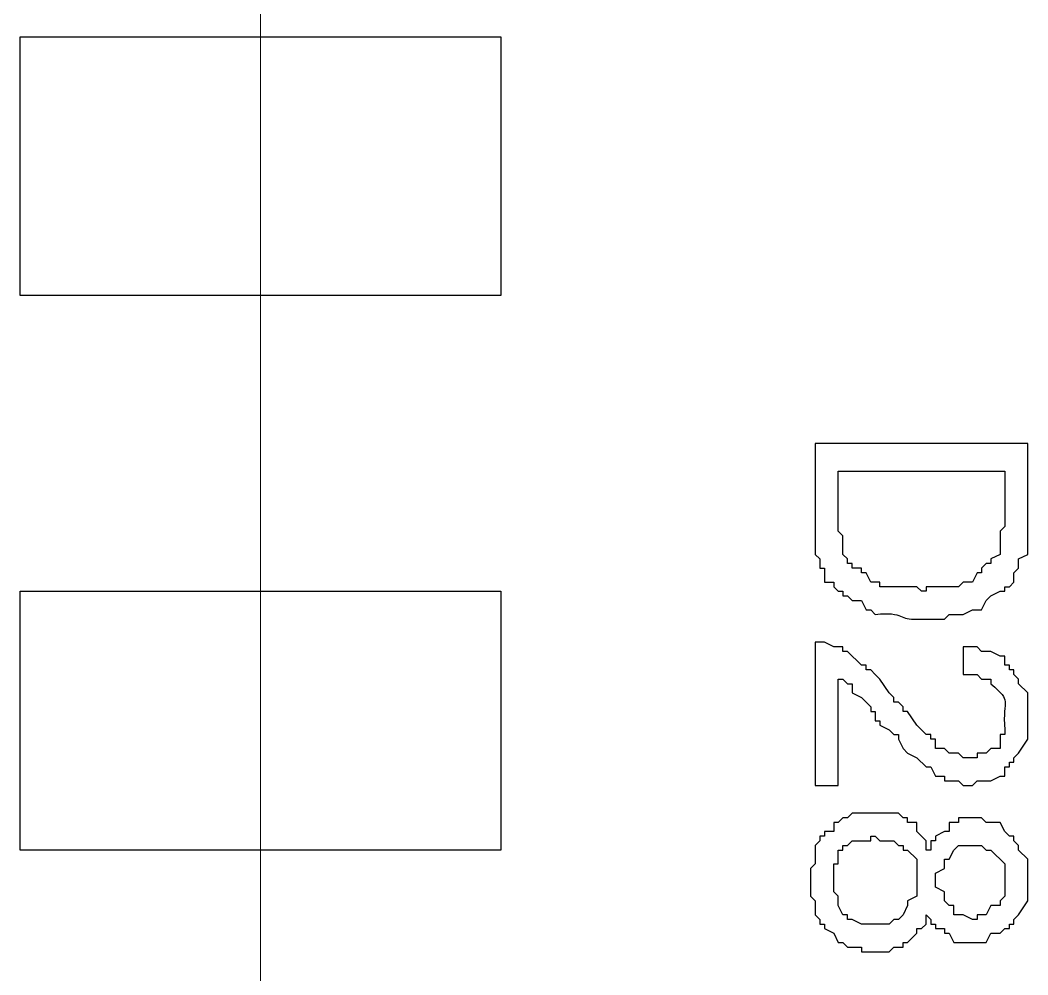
# Model space of a CAD drawing. Header units: millimetres. Extents: x -3 to 153, y 27 to 116.
# Drawn here: x 55.452 to 60.066, y 51.797 to 56.17 of the extents above; entities that cross this region are included whole.
import ezdxf

# ---------------------------------------------------------------- set-up
doc = ezdxf.new("R2010")
doc.units = ezdxf.units.MM
doc.header["$MEASUREMENT"] = 0
doc.layers.add('layer 1', color=7, linetype='Continuous')

msp = doc.modelspace()

# ---------------------------------------------------------------- linework, layer by layer
at = {"layer": 'layer 1', "color": 0, "lineweight": 20}
msp.add_open_spline([(56.5528, 46.6325), (56.5528, 46.6325), (56.5528, 87.2514), (56.5528, 87.2514)], degree=3, dxfattribs=at)
at = {"layer": 'layer 1', "color": 0}
for points, knots in [([(55.4521, 56.094), (55.4521, 56.094), (55.4521, 54.9087), (55.4521, 54.9087), (55.4521, 54.9087), (55.4521, 54.9087), (57.6534, 54.9087), (57.6534, 54.9087), (57.6534, 54.9087), (57.6534, 54.9087), (57.6534, 56.094), (57.6534, 56.094), (57.6534, 56.094), (57.6534, 56.094), (55.4521, 56.094), (55.4521, 56.094)], [0, 0, 0, 0, 0.2, 0.2, 0.2, 0.2, 0.4, 0.4, 0.4, 0.4, 0.6, 0.6, 0.6, 0.6, 1, 1, 1, 1]), ([(59.0928, 54.2314), (59.0928, 54.2314), (60.0664, 54.2314), (60.0664, 54.2314), (60.0664, 54.2314), (60.0664, 54.2314), (60.0664, 53.9139), (60.0664, 53.9139), (60.0664, 53.9139), (60.0664, 53.8645), (60.0664, 53.8151), (60.0664, 53.7657), (60.0664, 53.7657), (60.0664, 53.7657), (60.0664, 53.7234), (60.0664, 53.7234), (60.0664, 53.7234), (60.0664, 53.7234), (60.0241, 53.7022), (60.0241, 53.7022), (60.0241, 53.7022), (60.0241, 53.7022), (60.0241, 53.6599), (60.0241, 53.6599), (60.0241, 53.6599), (60.0241, 53.6599), (60.0029, 53.6387), (60.0029, 53.6387), (60.0029, 53.6387), (60.0029, 53.6387), (60.0029, 53.5964), (60.0029, 53.5964), (60.0029, 53.5964), (60.0029, 53.5964), (59.9818, 53.5752), (59.9818, 53.5752), (59.9818, 53.5752), (59.9818, 53.5752), (59.9606, 53.5752), (59.9606, 53.5752), (59.9606, 53.5752), (59.9606, 53.5752), (59.9606, 53.554), (59.9606, 53.554), (59.9606, 53.554), (59.9606, 53.554), (59.9394, 53.554), (59.9394, 53.554), (59.9394, 53.554), (59.9394, 53.554), (59.8971, 53.5329), (59.8971, 53.5329), (59.8971, 53.5329), (59.8971, 53.5329), (59.8759, 53.5117), (59.8759, 53.5117), (59.8759, 53.5117), (59.8759, 53.5117), (59.8548, 53.4694), (59.8548, 53.4694), (59.8548, 53.4694), (59.8548, 53.4694), (59.8124, 53.4694), (59.8124, 53.4694), (59.8124, 53.4694), (59.8124, 53.4694), (59.7701, 53.4482), (59.7701, 53.4482), (59.7701, 53.4482), (59.7701, 53.4482), (59.7066, 53.4482), (59.7066, 53.4482), (59.7066, 53.4482), (59.7066, 53.4482), (59.6854, 53.427), (59.6854, 53.427), (59.6854, 53.427), (59.6854, 53.427), (59.5584, 53.427), (59.5584, 53.427), (59.5584, 53.427), (59.4798, 53.42), (59.5009, 53.463), (59.3679, 53.4482), (59.3679, 53.4482), (59.3679, 53.4482), (59.3468, 53.4694), (59.3468, 53.4694), (59.3468, 53.4694), (59.3468, 53.4694), (59.3256, 53.4694), (59.3256, 53.4694), (59.3256, 53.4694), (59.3256, 53.4694), (59.3044, 53.5117), (59.3044, 53.5117), (59.3044, 53.5117), (59.3044, 53.5117), (59.2621, 53.5117), (59.2621, 53.5117), (59.2621, 53.5117), (59.2621, 53.5117), (59.2409, 53.5329), (59.2409, 53.5329), (59.2409, 53.5329), (59.2409, 53.5329), (59.2198, 53.5329), (59.2198, 53.5329), (59.2198, 53.5329), (59.2198, 53.5329), (59.2198, 53.554), (59.2198, 53.554), (59.2198, 53.554), (59.2198, 53.554), (59.1986, 53.554), (59.1986, 53.554), (59.1986, 53.554), (59.1986, 53.554), (59.1774, 53.5752), (59.1774, 53.5752), (59.1774, 53.5752), (59.1774, 53.5752), (59.1774, 53.5964), (59.1774, 53.5964), (59.1774, 53.5964), (59.1774, 53.5964), (59.1351, 53.5964), (59.1351, 53.5964), (59.1351, 53.5964), (59.1351, 53.5964), (59.1351, 53.6599), (59.1351, 53.6599), (59.1351, 53.6599), (59.1351, 53.6599), (59.1139, 53.6599), (59.1139, 53.6599), (59.1139, 53.6599), (59.1139, 53.6599), (59.1139, 53.7022), (59.1139, 53.7022), (59.1139, 53.7022), (59.1139, 53.7022), (59.0928, 53.7234), (59.0928, 53.7234), (59.0928, 53.7234), (59.0928, 53.7234), (59.0928, 53.8927), (59.0928, 53.8927), (59.0928, 53.8927), (59.0928, 53.8927), (59.0928, 54.2314), (59.0928, 54.2314)], [0, 0, 0, 0, 0.025641, 0.025641, 0.025641, 0.025641, 0.051282, 0.051282, 0.051282, 0.051282, 0.076923, 0.076923, 0.076923, 0.076923, 0.102564, 0.102564, 0.102564, 0.102564, 0.128205, 0.128205, 0.128205, 0.128205, 0.153846, 0.153846, 0.153846, 0.153846, 0.179487, 0.179487, 0.179487, 0.179487, 0.205128, 0.205128, 0.205128, 0.205128, 0.230769, 0.230769, 0.230769, 0.230769, 0.25641, 0.25641, 0.25641, 0.25641, 0.282051, 0.282051, 0.282051, 0.282051, 0.307692, 0.307692, 0.307692, 0.307692, 0.333333, 0.333333, 0.333333, 0.333333, 0.358974, 0.358974, 0.358974, 0.358974, 0.384615, 0.384615, 0.384615, 0.384615, 0.410256, 0.410256, 0.410256, 0.410256, 0.435897, 0.435897, 0.435897, 0.435897, 0.461538, 0.461538, 0.461538, 0.461538, 0.487179, 0.487179, 0.487179, 0.487179, 0.512821, 0.512821, 0.512821, 0.512821, 0.538462, 0.538462, 0.538462, 0.538462, 0.564103, 0.564103, 0.564103, 0.564103, 0.589744, 0.589744, 0.589744, 0.589744, 0.615385, 0.615385, 0.615385, 0.615385, 0.641026, 0.641026, 0.641026, 0.641026, 0.666667, 0.666667, 0.666667, 0.666667, 0.692308, 0.692308, 0.692308, 0.692308, 0.717949, 0.717949, 0.717949, 0.717949, 0.74359, 0.74359, 0.74359, 0.74359, 0.769231, 0.769231, 0.769231, 0.769231, 0.794872, 0.794872, 0.794872, 0.794872, 0.820513, 0.820513, 0.820513, 0.820513, 0.846154, 0.846154, 0.846154, 0.846154, 0.871795, 0.871795, 0.871795, 0.871795, 0.897436, 0.897436, 0.897436, 0.897436, 0.923077, 0.923077, 0.923077, 0.923077, 0.948718, 0.948718, 0.948718, 0.948718, 1, 1, 1, 1]), ([(59.1986, 54.1044), (59.1986, 54.1044), (59.1986, 53.8292), (59.1986, 53.8292), (59.1986, 53.8292), (59.1986, 53.8292), (59.2198, 53.808), (59.2198, 53.808), (59.2198, 53.808), (59.2198, 53.808), (59.2198, 53.7234), (59.2198, 53.7234), (59.2198, 53.7234), (59.2198, 53.7234), (59.2409, 53.7022), (59.2409, 53.7022), (59.2409, 53.7022), (59.2409, 53.7022), (59.2409, 53.681), (59.2409, 53.681), (59.2409, 53.681), (59.2409, 53.681), (59.2621, 53.681), (59.2621, 53.681), (59.2621, 53.681), (59.2621, 53.681), (59.2621, 53.6599), (59.2621, 53.6599), (59.2621, 53.6599), (59.2621, 53.6599), (59.3044, 53.6599), (59.3044, 53.6599), (59.3044, 53.6599), (59.3044, 53.6599), (59.3044, 53.6387), (59.3044, 53.6387), (59.3044, 53.6387), (59.3044, 53.6387), (59.3256, 53.6387), (59.3256, 53.6387), (59.3256, 53.6387), (59.3256, 53.6387), (59.3468, 53.5964), (59.3468, 53.5964), (59.3468, 53.5964), (59.3468, 53.5964), (59.3891, 53.5964), (59.3891, 53.5964), (59.3891, 53.5964), (59.3891, 53.5964), (59.3891, 53.5752), (59.3891, 53.5752), (59.3891, 53.5752), (59.3891, 53.5752), (59.5584, 53.5752), (59.5584, 53.5752), (59.5584, 53.5752), (59.5584, 53.5752), (59.5796, 53.554), (59.5796, 53.554), (59.5796, 53.554), (59.5796, 53.554), (59.6008, 53.554), (59.6008, 53.554), (59.6008, 53.554), (59.6008, 53.554), (59.6008, 53.5752), (59.6008, 53.5752), (59.6008, 53.5752), (59.6008, 53.5752), (59.7489, 53.5752), (59.7489, 53.5752), (59.7489, 53.5752), (59.7489, 53.5752), (59.7701, 53.5964), (59.7701, 53.5964), (59.7701, 53.5964), (59.7701, 53.5964), (59.8124, 53.5964), (59.8124, 53.5964), (59.8124, 53.5964), (59.8124, 53.5964), (59.8336, 53.6387), (59.8336, 53.6387), (59.8336, 53.6387), (59.8336, 53.6387), (59.8548, 53.6387), (59.8548, 53.6387), (59.8548, 53.6387), (59.8548, 53.6387), (59.8548, 53.6599), (59.8548, 53.6599), (59.8548, 53.6599), (59.8548, 53.6599), (59.8759, 53.681), (59.8759, 53.681), (59.8759, 53.681), (59.8759, 53.681), (59.8971, 53.681), (59.8971, 53.681), (59.8971, 53.681), (59.8971, 53.681), (59.8971, 53.7022), (59.8971, 53.7022), (59.8971, 53.7022), (59.8971, 53.7022), (59.9394, 53.7234), (59.9394, 53.7234), (59.9394, 53.7234), (59.9394, 53.7234), (59.9394, 53.8292), (59.9394, 53.8292), (59.9394, 53.8292), (59.9394, 53.8292), (59.9606, 53.8504), (59.9606, 53.8504), (59.9606, 53.8504), (59.9606, 53.8504), (59.9606, 54.1044), (59.9606, 54.1044), (59.9606, 54.1044), (59.9606, 54.1044), (59.1986, 54.1044), (59.1986, 54.1044)], [0, 0, 0, 0, 0.03125, 0.03125, 0.03125, 0.03125, 0.0625, 0.0625, 0.0625, 0.0625, 0.09375, 0.09375, 0.09375, 0.09375, 0.125, 0.125, 0.125, 0.125, 0.15625, 0.15625, 0.15625, 0.15625, 0.1875, 0.1875, 0.1875, 0.1875, 0.21875, 0.21875, 0.21875, 0.21875, 0.25, 0.25, 0.25, 0.25, 0.28125, 0.28125, 0.28125, 0.28125, 0.3125, 0.3125, 0.3125, 0.3125, 0.34375, 0.34375, 0.34375, 0.34375, 0.375, 0.375, 0.375, 0.375, 0.40625, 0.40625, 0.40625, 0.40625, 0.4375, 0.4375, 0.4375, 0.4375, 0.46875, 0.46875, 0.46875, 0.46875, 0.5, 0.5, 0.5, 0.5, 0.53125, 0.53125, 0.53125, 0.53125, 0.5625, 0.5625, 0.5625, 0.5625, 0.59375, 0.59375, 0.59375, 0.59375, 0.625, 0.625, 0.625, 0.625, 0.65625, 0.65625, 0.65625, 0.65625, 0.6875, 0.6875, 0.6875, 0.6875, 0.71875, 0.71875, 0.71875, 0.71875, 0.75, 0.75, 0.75, 0.75, 0.78125, 0.78125, 0.78125, 0.78125, 0.8125, 0.8125, 0.8125, 0.8125, 0.84375, 0.84375, 0.84375, 0.84375, 0.875, 0.875, 0.875, 0.875, 0.90625, 0.90625, 0.90625, 0.90625, 0.9375, 0.9375, 0.9375, 0.9375, 1, 1, 1, 1]), ([(55.4521, 53.554), (55.4521, 53.554), (55.4521, 52.3687), (55.4521, 52.3687), (55.4521, 52.3687), (55.4521, 52.3687), (57.6534, 52.3687), (57.6534, 52.3687), (57.6534, 52.3687), (57.6534, 52.3687), (57.6534, 53.554), (57.6534, 53.554), (57.6534, 53.554), (57.6534, 53.554), (55.4521, 53.554), (55.4521, 53.554)], [0, 0, 0, 0, 0.2, 0.2, 0.2, 0.2, 0.4, 0.4, 0.4, 0.4, 0.6, 0.6, 0.6, 0.6, 1, 1, 1, 1]), ([(59.1986, 52.665), (59.1986, 52.665), (59.0928, 52.665), (59.0928, 52.665), (59.0928, 52.665), (59.0928, 52.665), (59.0928, 53.3212), (59.0928, 53.3212), (59.0928, 53.3212), (59.0928, 53.3212), (59.1351, 53.3212), (59.1351, 53.3212), (59.1351, 53.3212), (59.1351, 53.3212), (59.1774, 53.3), (59.1774, 53.3), (59.1774, 53.3), (59.1774, 53.3), (59.2198, 53.3), (59.2198, 53.3), (59.2198, 53.3), (59.2198, 53.3), (59.2198, 53.2789), (59.2198, 53.2789), (59.2198, 53.2789), (59.2198, 53.2789), (59.2409, 53.2789), (59.2409, 53.2789), (59.2409, 53.2789), (59.2409, 53.2789), (59.3044, 53.2154), (59.3044, 53.2154), (59.3044, 53.2154), (59.3044, 53.2154), (59.3256, 53.2154), (59.3256, 53.2154), (59.3256, 53.2154), (59.3256, 53.2154), (59.3256, 53.1942), (59.3256, 53.1942), (59.3256, 53.1942), (59.3256, 53.1942), (59.3468, 53.1942), (59.3468, 53.1942), (59.3468, 53.1942), (59.3468, 53.1942), (59.3679, 53.173), (59.3679, 53.173), (59.3679, 53.173), (59.3679, 53.173), (59.3891, 53.1519), (59.3891, 53.1519), (59.3891, 53.1519), (59.3891, 53.1519), (59.4314, 53.0884), (59.4314, 53.0884), (59.4314, 53.0884), (59.4314, 53.0884), (59.4526, 53.0672), (59.4526, 53.0672), (59.4526, 53.0672), (59.4526, 53.0672), (59.4526, 53.046), (59.4526, 53.046), (59.4526, 53.046), (59.4526, 53.046), (59.4738, 53.046), (59.4738, 53.046), (59.4738, 53.046), (59.4738, 53.046), (59.4949, 53.0249), (59.4949, 53.0249), (59.4949, 53.0249), (59.4949, 53.0249), (59.4949, 53.0037), (59.4949, 53.0037), (59.4949, 53.0037), (59.4949, 53.0037), (59.5161, 53.0037), (59.5161, 53.0037), (59.5161, 53.0037), (59.5161, 53.0037), (59.5584, 52.9402), (59.5584, 52.9402), (59.5584, 52.9402), (59.5584, 52.9402), (59.6008, 52.8979), (59.6008, 52.8979), (59.6008, 52.8979), (59.6008, 52.8979), (59.6219, 52.8979), (59.6219, 52.8979), (59.6219, 52.8979), (59.6219, 52.8979), (59.6219, 52.8767), (59.6219, 52.8767), (59.6219, 52.8767), (59.6219, 52.8767), (59.6431, 52.8767), (59.6431, 52.8767), (59.6431, 52.8767), (59.6431, 52.8767), (59.6431, 52.8344), (59.6431, 52.8344), (59.6431, 52.8344), (59.6431, 52.8344), (59.6854, 52.8344), (59.6854, 52.8344), (59.6854, 52.8344), (59.6854, 52.8344), (59.7066, 52.8132), (59.7066, 52.8132), (59.7066, 52.8132), (59.7066, 52.8132), (59.7489, 52.8132), (59.7489, 52.8132), (59.7489, 52.8132), (59.7489, 52.8132), (59.7701, 52.792), (59.7701, 52.792), (59.7701, 52.792), (59.7701, 52.792), (59.8336, 52.792), (59.8336, 52.792), (59.8336, 52.792), (59.8336, 52.792), (59.8336, 52.8132), (59.8336, 52.8132), (59.8336, 52.8132), (59.8336, 52.8132), (59.8759, 52.8132), (59.8759, 52.8132), (59.8759, 52.8132), (59.8759, 52.8132), (59.8971, 52.8344), (59.8971, 52.8344), (59.8971, 52.8344), (59.8971, 52.8344), (59.9394, 52.8344), (59.9394, 52.8344), (59.9394, 52.8344), (59.9394, 52.8344), (59.9394, 52.8979), (59.9394, 52.8979), (59.9394, 52.8979), (59.9394, 52.8979), (59.9606, 52.8979), (59.9606, 52.8979), (59.9606, 52.8979), (59.9606, 52.8979), (59.9606, 52.919), (59.9606, 52.919), (59.9606, 52.919), (59.9479, 53.0728), (59.9991, 53.0393), (59.8971, 53.1307), (59.8971, 53.1307), (59.8971, 53.1307), (59.8971, 53.1519), (59.8971, 53.1519), (59.8971, 53.1519), (59.8971, 53.1519), (59.8548, 53.1519), (59.8548, 53.1519), (59.8548, 53.1519), (59.8548, 53.1519), (59.8336, 53.173), (59.8336, 53.173), (59.8336, 53.173), (59.8336, 53.173), (59.7701, 53.173), (59.7701, 53.173), (59.7701, 53.173), (59.7701, 53.173), (59.7701, 53.3), (59.7701, 53.3), (59.7701, 53.3), (59.7701, 53.3), (59.8336, 53.3), (59.8336, 53.3), (59.8336, 53.3), (59.8336, 53.3), (59.8548, 53.2789), (59.8548, 53.2789), (59.8548, 53.2789), (59.8548, 53.2789), (59.8971, 53.2789), (59.8971, 53.2789), (59.8971, 53.2789), (59.8971, 53.2789), (59.9394, 53.2577), (59.9394, 53.2577), (59.9394, 53.2577), (59.9394, 53.2577), (59.9606, 53.2577), (59.9606, 53.2577), (59.9606, 53.2577), (59.9606, 53.2577), (59.9606, 53.2154), (59.9606, 53.2154), (59.9606, 53.2154), (59.9606, 53.2154), (59.9818, 53.2154), (59.9818, 53.2154), (59.9818, 53.2154), (59.9818, 53.2154), (59.9818, 53.1942), (59.9818, 53.1942), (59.9818, 53.1942), (59.9818, 53.1942), (60.0029, 53.1942), (60.0029, 53.1942), (60.0029, 53.1942), (60.0029, 53.1942), (60.0029, 53.173), (60.0029, 53.173), (60.0029, 53.173), (60.0029, 53.173), (60.0241, 53.1519), (60.0241, 53.1519), (60.0241, 53.1519), (60.0241, 53.1519), (60.0241, 53.1307), (60.0241, 53.1307), (60.0241, 53.1307), (60.0241, 53.1307), (60.0664, 53.0884), (60.0664, 53.0884), (60.0664, 53.0884), (60.0664, 53.0884), (60.0664, 52.8767), (60.0664, 52.8767), (60.0664, 52.8767), (60.0664, 52.8767), (60.0241, 52.8132), (60.0241, 52.8132), (60.0241, 52.8132), (60.0241, 52.8132), (60.0029, 52.792), (60.0029, 52.792), (60.0029, 52.792), (60.0029, 52.792), (60.0029, 52.7709), (60.0029, 52.7709), (60.0029, 52.7709), (60.0029, 52.7709), (59.9818, 52.7709), (59.9818, 52.7709), (59.9818, 52.7709), (59.9818, 52.7709), (59.9818, 52.7497), (59.9818, 52.7497), (59.9818, 52.7497), (59.9818, 52.7497), (59.9606, 52.7497), (59.9606, 52.7497), (59.9606, 52.7497), (59.9606, 52.7497), (59.9606, 52.7074), (59.9606, 52.7074), (59.9606, 52.7074), (59.9606, 52.7074), (59.9394, 52.7074), (59.9394, 52.7074), (59.9394, 52.7074), (59.9394, 52.7074), (59.8971, 52.6862), (59.8971, 52.6862), (59.8971, 52.6862), (59.8971, 52.6862), (59.8336, 52.6862), (59.8336, 52.6862), (59.8336, 52.6862), (59.8336, 52.6862), (59.8124, 52.665), (59.8124, 52.665), (59.8124, 52.665), (59.8124, 52.665), (59.7701, 52.665), (59.7701, 52.665), (59.7701, 52.665), (59.7701, 52.665), (59.7489, 52.6862), (59.7489, 52.6862), (59.7489, 52.6862), (59.7489, 52.6862), (59.6854, 52.6862), (59.6854, 52.6862), (59.6854, 52.6862), (59.6854, 52.6862), (59.6854, 52.7074), (59.6854, 52.7074), (59.6854, 52.7074), (59.6854, 52.7074), (59.6431, 52.7074), (59.6431, 52.7074), (59.6431, 52.7074), (59.6431, 52.7074), (59.6219, 52.7497), (59.6219, 52.7497), (59.6219, 52.7497), (59.6219, 52.7497), (59.6008, 52.7497), (59.6008, 52.7497), (59.6008, 52.7497), (59.6008, 52.7497), (59.5584, 52.792), (59.5584, 52.792), (59.5584, 52.792), (59.5584, 52.792), (59.5161, 52.8132), (59.5161, 52.8132), (59.5161, 52.8132), (59.5161, 52.8132), (59.4949, 52.8344), (59.4949, 52.8344), (59.4949, 52.8344), (59.4949, 52.8344), (59.4738, 52.8767), (59.4738, 52.8767), (59.4738, 52.8767), (59.4738, 52.8767), (59.4738, 52.8979), (59.4738, 52.8979), (59.4738, 52.8979), (59.4738, 52.8979), (59.4526, 52.8979), (59.4526, 52.8979), (59.4526, 52.8979), (59.4526, 52.8979), (59.4314, 52.919), (59.4314, 52.919), (59.4314, 52.919), (59.4314, 52.919), (59.3891, 52.9402), (59.3891, 52.9402), (59.3891, 52.9402), (59.3891, 52.9402), (59.3891, 52.9614), (59.3891, 52.9614), (59.3891, 52.9614), (59.3891, 52.9614), (59.3679, 52.9614), (59.3679, 52.9614), (59.3679, 52.9614), (59.3679, 52.9614), (59.3679, 53.0037), (59.3679, 53.0037), (59.3679, 53.0037), (59.3679, 53.0037), (59.3468, 53.0037), (59.3468, 53.0037), (59.3468, 53.0037), (59.3468, 53.0037), (59.3468, 53.0249), (59.3468, 53.0249), (59.3468, 53.0249), (59.3468, 53.0249), (59.3044, 53.0672), (59.3044, 53.0672), (59.3044, 53.0672), (59.3044, 53.0672), (59.2621, 53.0884), (59.2621, 53.0884), (59.2621, 53.0884), (59.2621, 53.0884), (59.2621, 53.1307), (59.2621, 53.1307), (59.2621, 53.1307), (59.2621, 53.1307), (59.2409, 53.1307), (59.2409, 53.1307), (59.2409, 53.1307), (59.2409, 53.1307), (59.2198, 53.1519), (59.2198, 53.1519), (59.2198, 53.1519), (59.2198, 53.1519), (59.1986, 53.1519), (59.1986, 53.1519), (59.1986, 53.1519), (59.1986, 53.1519), (59.1986, 52.665), (59.1986, 52.665)], [0, 0, 0, 0, 0.010309, 0.010309, 0.010309, 0.010309, 0.020619, 0.020619, 0.020619, 0.020619, 0.030928, 0.030928, 0.030928, 0.030928, 0.041237, 0.041237, 0.041237, 0.041237, 0.051546, 0.051546, 0.051546, 0.051546, 0.061856, 0.061856, 0.061856, 0.061856, 0.072165, 0.072165, 0.072165, 0.072165, 0.082474, 0.082474, 0.082474, 0.082474, 0.092784, 0.092784, 0.092784, 0.092784, 0.103093, 0.103093, 0.103093, 0.103093, 0.113402, 0.113402, 0.113402, 0.113402, 0.123711, 0.123711, 0.123711, 0.123711, 0.134021, 0.134021, 0.134021, 0.134021, 0.14433, 0.14433, 0.14433, 0.14433, 0.154639, 0.154639, 0.154639, 0.154639, 0.164948, 0.164948, 0.164948, 0.164948, 0.175258, 0.175258, 0.175258, 0.175258, 0.185567, 0.185567, 0.185567, 0.185567, 0.195876, 0.195876, 0.195876, 0.195876, 0.206186, 0.206186, 0.206186, 0.206186, 0.216495, 0.216495, 0.216495, 0.216495, 0.226804, 0.226804, 0.226804, 0.226804, 0.237113, 0.237113, 0.237113, 0.237113, 0.247423, 0.247423, 0.247423, 0.247423, 0.257732, 0.257732, 0.257732, 0.257732, 0.268041, 0.268041, 0.268041, 0.268041, 0.278351, 0.278351, 0.278351, 0.278351, 0.28866, 0.28866, 0.28866, 0.28866, 0.298969, 0.298969, 0.298969, 0.298969, 0.309278, 0.309278, 0.309278, 0.309278, 0.319588, 0.319588, 0.319588, 0.319588, 0.329897, 0.329897, 0.329897, 0.329897, 0.340206, 0.340206, 0.340206, 0.340206, 0.350515, 0.350515, 0.350515, 0.350515, 0.360825, 0.360825, 0.360825, 0.360825, 0.371134, 0.371134, 0.371134, 0.371134, 0.381443, 0.381443, 0.381443, 0.381443, 0.391753, 0.391753, 0.391753, 0.391753, 0.402062, 0.402062, 0.402062, 0.402062, 0.412371, 0.412371, 0.412371, 0.412371, 0.42268, 0.42268, 0.42268, 0.42268, 0.43299, 0.43299, 0.43299, 0.43299, 0.443299, 0.443299, 0.443299, 0.443299, 0.453608, 0.453608, 0.453608, 0.453608, 0.463918, 0.463918, 0.463918, 0.463918, 0.474227, 0.474227, 0.474227, 0.474227, 0.484536, 0.484536, 0.484536, 0.484536, 0.494845, 0.494845, 0.494845, 0.494845, 0.505155, 0.505155, 0.505155, 0.505155, 0.515464, 0.515464, 0.515464, 0.515464, 0.525773, 0.525773, 0.525773, 0.525773, 0.536082, 0.536082, 0.536082, 0.536082, 0.546392, 0.546392, 0.546392, 0.546392, 0.556701, 0.556701, 0.556701, 0.556701, 0.56701, 0.56701, 0.56701, 0.56701, 0.57732, 0.57732, 0.57732, 0.57732, 0.587629, 0.587629, 0.587629, 0.587629, 0.597938, 0.597938, 0.597938, 0.597938, 0.608247, 0.608247, 0.608247, 0.608247, 0.618557, 0.618557, 0.618557, 0.618557, 0.628866, 0.628866, 0.628866, 0.628866, 0.639175, 0.639175, 0.639175, 0.639175, 0.649485, 0.649485, 0.649485, 0.649485, 0.659794, 0.659794, 0.659794, 0.659794, 0.670103, 0.670103, 0.670103, 0.670103, 0.680412, 0.680412, 0.680412, 0.680412, 0.690722, 0.690722, 0.690722, 0.690722, 0.701031, 0.701031, 0.701031, 0.701031, 0.71134, 0.71134, 0.71134, 0.71134, 0.721649, 0.721649, 0.721649, 0.721649, 0.731959, 0.731959, 0.731959, 0.731959, 0.742268, 0.742268, 0.742268, 0.742268, 0.752577, 0.752577, 0.752577, 0.752577, 0.762887, 0.762887, 0.762887, 0.762887, 0.773196, 0.773196, 0.773196, 0.773196, 0.783505, 0.783505, 0.783505, 0.783505, 0.793814, 0.793814, 0.793814, 0.793814, 0.804124, 0.804124, 0.804124, 0.804124, 0.814433, 0.814433, 0.814433, 0.814433, 0.824742, 0.824742, 0.824742, 0.824742, 0.835052, 0.835052, 0.835052, 0.835052, 0.845361, 0.845361, 0.845361, 0.845361, 0.85567, 0.85567, 0.85567, 0.85567, 0.865979, 0.865979, 0.865979, 0.865979, 0.876289, 0.876289, 0.876289, 0.876289, 0.886598, 0.886598, 0.886598, 0.886598, 0.896907, 0.896907, 0.896907, 0.896907, 0.907216, 0.907216, 0.907216, 0.907217, 0.917526, 0.917526, 0.917526, 0.917526, 0.927835, 0.927835, 0.927835, 0.927835, 0.938144, 0.938144, 0.938144, 0.938144, 0.948454, 0.948454, 0.948454, 0.948454, 0.958763, 0.958763, 0.958763, 0.958763, 0.969072, 0.969072, 0.969072, 0.969072, 0.979381, 0.979381, 0.979381, 0.979381, 1, 1, 1, 1]), ([(59.6008, 52.3687), (59.6008, 52.3687), (59.6219, 52.3687), (59.6219, 52.3687), (59.6219, 52.3687), (59.6219, 52.3687), (59.6219, 52.411), (59.6219, 52.411), (59.6219, 52.411), (59.6219, 52.411), (59.6431, 52.411), (59.6431, 52.411), (59.6431, 52.411), (59.6431, 52.411), (59.6431, 52.4322), (59.6431, 52.4322), (59.6431, 52.4322), (59.6431, 52.4322), (59.6854, 52.4534), (59.6854, 52.4534), (59.6854, 52.4534), (59.6854, 52.4534), (59.7066, 52.4534), (59.7066, 52.4534), (59.7066, 52.4534), (59.7066, 52.4534), (59.7066, 52.4957), (59.7066, 52.4957), (59.7066, 52.4957), (59.7066, 52.4957), (59.7489, 52.4957), (59.7489, 52.4957), (59.7489, 52.4957), (59.7489, 52.4957), (59.7489, 52.5169), (59.7489, 52.5169), (59.7489, 52.5169), (59.7489, 52.5169), (59.8548, 52.5169), (59.8548, 52.5169), (59.8548, 52.5169), (59.8548, 52.5169), (59.8759, 52.4957), (59.8759, 52.4957), (59.8759, 52.4957), (59.8759, 52.4957), (59.9394, 52.4957), (59.9394, 52.4957), (59.9394, 52.4957), (59.9394, 52.4957), (59.9606, 52.4534), (59.9606, 52.4534), (59.9606, 52.4534), (59.9606, 52.4534), (59.9818, 52.4322), (59.9818, 52.4322), (59.9818, 52.4322), (59.9818, 52.4322), (60.0029, 52.4322), (60.0029, 52.4322), (60.0029, 52.4322), (60.0029, 52.4322), (60.0029, 52.411), (60.0029, 52.411), (60.0029, 52.411), (60.0029, 52.411), (60.0241, 52.3899), (60.0241, 52.3899), (60.0241, 52.3899), (60.0241, 52.3899), (60.0241, 52.3687), (60.0241, 52.3687), (60.0241, 52.3687), (60.0241, 52.3687), (60.0664, 52.3264), (60.0664, 52.3264), (60.0664, 52.3264), (60.0664, 52.3264), (60.0664, 52.1359), (60.0664, 52.1359), (60.0664, 52.1359), (60.0664, 52.1359), (60.0241, 52.0724), (60.0241, 52.0724), (60.0241, 52.0724), (60.0241, 52.0724), (60.0029, 52.0512), (60.0029, 52.0512), (60.0029, 52.0512), (60.0029, 52.0512), (60.0029, 52.03), (60.0029, 52.03), (60.0029, 52.03), (60.0029, 52.03), (59.9818, 52.03), (59.9818, 52.03), (59.9818, 52.03), (59.9818, 52.03), (59.9818, 52.0089), (59.9818, 52.0089), (59.9818, 52.0089), (59.9818, 52.0089), (59.9606, 52.0089), (59.9606, 52.0089), (59.9606, 52.0089), (59.9606, 52.0089), (59.9394, 51.9877), (59.9394, 51.9877), (59.9394, 51.9877), (59.9394, 51.9877), (59.8971, 51.9877), (59.8971, 51.9877), (59.8971, 51.9877), (59.8971, 51.9877), (59.8759, 51.9454), (59.8759, 51.9454), (59.8759, 51.9454), (59.8759, 51.9454), (59.7278, 51.9454), (59.7278, 51.9454), (59.7278, 51.9454), (59.7278, 51.9454), (59.7066, 51.9877), (59.7066, 51.9877), (59.7066, 51.9877), (59.7066, 51.9877), (59.6854, 51.9877), (59.6854, 51.9877), (59.6854, 51.9877), (59.6854, 51.9877), (59.6854, 52.0089), (59.6854, 52.0089), (59.6854, 52.0089), (59.6854, 52.0089), (59.6431, 52.0089), (59.6431, 52.0089), (59.6431, 52.0089), (59.6431, 52.0089), (59.6431, 52.03), (59.6431, 52.03), (59.6431, 52.03), (59.6431, 52.03), (59.6219, 52.03), (59.6219, 52.03), (59.6219, 52.03), (59.6219, 52.03), (59.6219, 52.0512), (59.6219, 52.0512), (59.6219, 52.0512), (59.6219, 52.0512), (59.6008, 52.0724), (59.6008, 52.0724), (59.6008, 52.0724), (59.6008, 52.0724), (59.6008, 52.03), (59.6008, 52.03), (59.6008, 52.03), (59.6008, 52.03), (59.5796, 52.0089), (59.5796, 52.0089), (59.5796, 52.0089), (59.5796, 52.0089), (59.5584, 52.0089), (59.5584, 52.0089), (59.5584, 52.0089), (59.5584, 52.0089), (59.5584, 51.9877), (59.5584, 51.9877), (59.5584, 51.9877), (59.5584, 51.9877), (59.5161, 51.9454), (59.5161, 51.9454), (59.5161, 51.9454), (59.5161, 51.9454), (59.4949, 51.9454), (59.4949, 51.9454), (59.4949, 51.9454), (59.4949, 51.9454), (59.4949, 51.9242), (59.4949, 51.9242), (59.4949, 51.9242), (59.4949, 51.9242), (59.4526, 51.9242), (59.4526, 51.9242), (59.4526, 51.9242), (59.4526, 51.9242), (59.4314, 51.903), (59.4314, 51.903), (59.4314, 51.903), (59.4314, 51.903), (59.3044, 51.903), (59.3044, 51.903), (59.3044, 51.903), (59.3044, 51.903), (59.3044, 51.9242), (59.3044, 51.9242), (59.3044, 51.9242), (59.3044, 51.9242), (59.2409, 51.9242), (59.2409, 51.9242), (59.2409, 51.9242), (59.2409, 51.9242), (59.2198, 51.9454), (59.2198, 51.9454), (59.2198, 51.9454), (59.2198, 51.9454), (59.1986, 51.9454), (59.1986, 51.9454), (59.1986, 51.9454), (59.1986, 51.9454), (59.1774, 51.9877), (59.1774, 51.9877), (59.1774, 51.9877), (59.1774, 51.9877), (59.1351, 52.0089), (59.1351, 52.0089), (59.1351, 52.0089), (59.1351, 52.0089), (59.1351, 52.03), (59.1351, 52.03), (59.1351, 52.03), (59.1351, 52.03), (59.1139, 52.03), (59.1139, 52.03), (59.1139, 52.03), (59.1139, 52.03), (59.1139, 52.0512), (59.1139, 52.0512), (59.1139, 52.0512), (59.1139, 52.0512), (59.0928, 52.0724), (59.0928, 52.0724), (59.0928, 52.0724), (59.0928, 52.0724), (59.0928, 52.1359), (59.0928, 52.1359), (59.0928, 52.1359), (59.0928, 52.1359), (59.0716, 52.157), (59.0716, 52.157), (59.0716, 52.157), (59.0716, 52.157), (59.0716, 52.284), (59.0716, 52.284), (59.0716, 52.284), (59.0716, 52.284), (59.0928, 52.3052), (59.0928, 52.3052), (59.0928, 52.3052), (59.0928, 52.3052), (59.0928, 52.3899), (59.0928, 52.3899), (59.0928, 52.3899), (59.0928, 52.3899), (59.1139, 52.411), (59.1139, 52.411), (59.1139, 52.411), (59.1139, 52.411), (59.1139, 52.4322), (59.1139, 52.4322), (59.1139, 52.4322), (59.1139, 52.4322), (59.1351, 52.4322), (59.1351, 52.4322), (59.1351, 52.4322), (59.1351, 52.4322), (59.1351, 52.4534), (59.1351, 52.4534), (59.1351, 52.4534), (59.1351, 52.4534), (59.1774, 52.4534), (59.1774, 52.4534), (59.1774, 52.4534), (59.1774, 52.4534), (59.1774, 52.4957), (59.1774, 52.4957), (59.1774, 52.4957), (59.1774, 52.4957), (59.1986, 52.4957), (59.1986, 52.4957), (59.1986, 52.4957), (59.1986, 52.4957), (59.2198, 52.5169), (59.2198, 52.5169), (59.2198, 52.5169), (59.2198, 52.5169), (59.2409, 52.5169), (59.2409, 52.5169), (59.2409, 52.5169), (59.2409, 52.5169), (59.2621, 52.538), (59.2621, 52.538), (59.2621, 52.538), (59.2621, 52.538), (59.4738, 52.538), (59.4738, 52.538), (59.4738, 52.538), (59.4738, 52.538), (59.4949, 52.5169), (59.4949, 52.5169), (59.4949, 52.5169), (59.4949, 52.5169), (59.5161, 52.5169), (59.5161, 52.5169), (59.5161, 52.5169), (59.5161, 52.5169), (59.5161, 52.4957), (59.5161, 52.4957), (59.5161, 52.4957), (59.5161, 52.4957), (59.5584, 52.4957), (59.5584, 52.4957), (59.5584, 52.4957), (59.5584, 52.4957), (59.5584, 52.4534), (59.5584, 52.4534), (59.5584, 52.4534), (59.5584, 52.4534), (59.6008, 52.411), (59.6008, 52.411), (59.6008, 52.411), (59.6008, 52.411), (59.6008, 52.3687), (59.6008, 52.3687)], [0, 0, 0, 0, 0.012195, 0.012195, 0.012195, 0.012195, 0.02439, 0.02439, 0.02439, 0.02439, 0.036585, 0.036585, 0.036585, 0.036585, 0.04878, 0.04878, 0.04878, 0.04878, 0.060976, 0.060976, 0.060976, 0.060976, 0.073171, 0.073171, 0.073171, 0.073171, 0.085366, 0.085366, 0.085366, 0.085366, 0.097561, 0.097561, 0.097561, 0.097561, 0.109756, 0.109756, 0.109756, 0.109756, 0.121951, 0.121951, 0.121951, 0.121951, 0.134146, 0.134146, 0.134146, 0.134146, 0.146341, 0.146341, 0.146341, 0.146341, 0.158537, 0.158537, 0.158537, 0.158537, 0.170732, 0.170732, 0.170732, 0.170732, 0.182927, 0.182927, 0.182927, 0.182927, 0.195122, 0.195122, 0.195122, 0.195122, 0.207317, 0.207317, 0.207317, 0.207317, 0.219512, 0.219512, 0.219512, 0.219512, 0.231707, 0.231707, 0.231707, 0.231707, 0.243902, 0.243902, 0.243902, 0.243902, 0.256098, 0.256098, 0.256098, 0.256098, 0.268293, 0.268293, 0.268293, 0.268293, 0.280488, 0.280488, 0.280488, 0.280488, 0.292683, 0.292683, 0.292683, 0.292683, 0.304878, 0.304878, 0.304878, 0.304878, 0.317073, 0.317073, 0.317073, 0.317073, 0.329268, 0.329268, 0.329268, 0.329268, 0.341463, 0.341463, 0.341463, 0.341463, 0.353659, 0.353659, 0.353659, 0.353659, 0.365854, 0.365854, 0.365854, 0.365854, 0.378049, 0.378049, 0.378049, 0.378049, 0.390244, 0.390244, 0.390244, 0.390244, 0.402439, 0.402439, 0.402439, 0.402439, 0.414634, 0.414634, 0.414634, 0.414634, 0.426829, 0.426829, 0.426829, 0.426829, 0.439024, 0.439024, 0.439024, 0.439024, 0.45122, 0.45122, 0.45122, 0.45122, 0.463415, 0.463415, 0.463415, 0.463415, 0.47561, 0.47561, 0.47561, 0.47561, 0.487805, 0.487805, 0.487805, 0.487805, 0.5, 0.5, 0.5, 0.5, 0.512195, 0.512195, 0.512195, 0.512195, 0.52439, 0.52439, 0.52439, 0.52439, 0.536585, 0.536585, 0.536585, 0.536585, 0.54878, 0.54878, 0.54878, 0.54878, 0.560976, 0.560976, 0.560976, 0.560976, 0.573171, 0.573171, 0.573171, 0.573171, 0.585366, 0.585366, 0.585366, 0.585366, 0.597561, 0.597561, 0.597561, 0.597561, 0.609756, 0.609756, 0.609756, 0.609756, 0.621951, 0.621951, 0.621951, 0.621951, 0.634146, 0.634146, 0.634146, 0.634146, 0.646341, 0.646341, 0.646341, 0.646341, 0.658537, 0.658537, 0.658537, 0.658537, 0.670732, 0.670732, 0.670732, 0.670732, 0.682927, 0.682927, 0.682927, 0.682927, 0.695122, 0.695122, 0.695122, 0.695122, 0.707317, 0.707317, 0.707317, 0.707317, 0.719512, 0.719512, 0.719512, 0.719512, 0.731707, 0.731707, 0.731707, 0.731707, 0.743902, 0.743902, 0.743902, 0.743902, 0.756098, 0.756098, 0.756098, 0.756098, 0.768293, 0.768293, 0.768293, 0.768293, 0.780488, 0.780488, 0.780488, 0.780488, 0.792683, 0.792683, 0.792683, 0.792683, 0.804878, 0.804878, 0.804878, 0.804878, 0.817073, 0.817073, 0.817073, 0.817073, 0.829268, 0.829268, 0.829268, 0.829268, 0.841463, 0.841463, 0.841463, 0.841463, 0.853659, 0.853659, 0.853659, 0.853659, 0.865854, 0.865854, 0.865854, 0.865854, 0.878049, 0.878049, 0.878049, 0.878049, 0.890244, 0.890244, 0.890244, 0.890244, 0.902439, 0.902439, 0.902439, 0.902439, 0.914634, 0.914634, 0.914634, 0.914634, 0.926829, 0.926829, 0.926829, 0.926829, 0.939024, 0.939024, 0.939024, 0.939024, 0.95122, 0.95122, 0.95122, 0.95122, 0.963415, 0.963415, 0.963415, 0.963415, 0.97561, 0.97561, 0.97561, 0.97561, 1, 1, 1, 1]), ([(59.3679, 52.4322), (59.3679, 52.4322), (59.3468, 52.4322), (59.3468, 52.4322), (59.3468, 52.4322), (59.3468, 52.4322), (59.3468, 52.411), (59.3468, 52.411), (59.3468, 52.411), (59.3468, 52.411), (59.2621, 52.411), (59.2621, 52.411), (59.2621, 52.411), (59.2621, 52.411), (59.2409, 52.3899), (59.2409, 52.3899), (59.2409, 52.3899), (59.2409, 52.3899), (59.2198, 52.3899), (59.2198, 52.3899), (59.2198, 52.3899), (59.2198, 52.3899), (59.2198, 52.3687), (59.2198, 52.3687), (59.2198, 52.3687), (59.2198, 52.3687), (59.1986, 52.3687), (59.1986, 52.3687), (59.1986, 52.3687), (59.1986, 52.3687), (59.1986, 52.3052), (59.1986, 52.3052), (59.1986, 52.3052), (59.1986, 52.3052), (59.1774, 52.3052), (59.1774, 52.3052), (59.1774, 52.3052), (59.1774, 52.3052), (59.1774, 52.1782), (59.1774, 52.1782), (59.1774, 52.1782), (59.1774, 52.1782), (59.1986, 52.157), (59.1986, 52.157), (59.1986, 52.157), (59.1986, 52.157), (59.1986, 52.1147), (59.1986, 52.1147), (59.1986, 52.1147), (59.1986, 52.1147), (59.2198, 52.0724), (59.2198, 52.0724), (59.2198, 52.0724), (59.2198, 52.0724), (59.2409, 52.0724), (59.2409, 52.0724), (59.2409, 52.0724), (59.2409, 52.0724), (59.2409, 52.0512), (59.2409, 52.0512), (59.2409, 52.0512), (59.2409, 52.0512), (59.2621, 52.0512), (59.2621, 52.0512), (59.2621, 52.0512), (59.2621, 52.0512), (59.3044, 52.03), (59.3044, 52.03), (59.3044, 52.03), (59.3044, 52.03), (59.4314, 52.03), (59.4314, 52.03), (59.4314, 52.03), (59.4314, 52.03), (59.4526, 52.0512), (59.4526, 52.0512), (59.4526, 52.0512), (59.4526, 52.0512), (59.4738, 52.0512), (59.4738, 52.0512), (59.4738, 52.0512), (59.4738, 52.0512), (59.4949, 52.0724), (59.4949, 52.0724), (59.4949, 52.0724), (59.4949, 52.0724), (59.5161, 52.1147), (59.5161, 52.1147), (59.5161, 52.1147), (59.5161, 52.1147), (59.5161, 52.1359), (59.5161, 52.1359), (59.5161, 52.1359), (59.5161, 52.1359), (59.5584, 52.157), (59.5584, 52.157), (59.5584, 52.157), (59.5584, 52.157), (59.5584, 52.3264), (59.5584, 52.3264), (59.5584, 52.3264), (59.5584, 52.3264), (59.5161, 52.3687), (59.5161, 52.3687), (59.5161, 52.3687), (59.5161, 52.3687), (59.4949, 52.3687), (59.4949, 52.3687), (59.4949, 52.3687), (59.4949, 52.3687), (59.4949, 52.3899), (59.4949, 52.3899), (59.4949, 52.3899), (59.4949, 52.3899), (59.4738, 52.3899), (59.4738, 52.3899), (59.4738, 52.3899), (59.4738, 52.3899), (59.4526, 52.411), (59.4526, 52.411), (59.4526, 52.411), (59.4526, 52.411), (59.3891, 52.411), (59.3891, 52.411), (59.3891, 52.411), (59.3891, 52.411), (59.3679, 52.4322), (59.3679, 52.4322)], [0, 0, 0, 0, 0.030303, 0.030303, 0.030303, 0.030303, 0.060606, 0.060606, 0.060606, 0.060606, 0.090909, 0.090909, 0.090909, 0.090909, 0.121212, 0.121212, 0.121212, 0.121212, 0.151515, 0.151515, 0.151515, 0.151515, 0.181818, 0.181818, 0.181818, 0.181818, 0.212121, 0.212121, 0.212121, 0.212121, 0.242424, 0.242424, 0.242424, 0.242424, 0.272727, 0.272727, 0.272727, 0.272727, 0.30303, 0.30303, 0.30303, 0.30303, 0.333333, 0.333333, 0.333333, 0.333333, 0.363636, 0.363636, 0.363636, 0.363636, 0.393939, 0.393939, 0.393939, 0.393939, 0.424242, 0.424242, 0.424242, 0.424242, 0.454545, 0.454545, 0.454545, 0.454545, 0.484848, 0.484848, 0.484848, 0.484848, 0.515152, 0.515152, 0.515152, 0.515152, 0.545455, 0.545455, 0.545455, 0.545455, 0.575758, 0.575758, 0.575758, 0.575758, 0.606061, 0.606061, 0.606061, 0.606061, 0.636364, 0.636364, 0.636364, 0.636364, 0.666667, 0.666667, 0.666667, 0.666667, 0.69697, 0.69697, 0.69697, 0.69697, 0.727273, 0.727273, 0.727273, 0.727273, 0.757576, 0.757576, 0.757576, 0.757576, 0.787879, 0.787879, 0.787879, 0.787879, 0.818182, 0.818182, 0.818182, 0.818182, 0.848485, 0.848485, 0.848485, 0.848485, 0.878788, 0.878788, 0.878788, 0.878788, 0.909091, 0.909091, 0.909091, 0.909091, 0.939394, 0.939394, 0.939394, 0.939394, 1, 1, 1, 1]), ([(59.8124, 52.3899), (59.8124, 52.3899), (59.7489, 52.3899), (59.7489, 52.3899), (59.7489, 52.3899), (59.7489, 52.3899), (59.7278, 52.3687), (59.7278, 52.3687), (59.7278, 52.3687), (59.7278, 52.3687), (59.7066, 52.3264), (59.7066, 52.3264), (59.7066, 52.3264), (59.7066, 52.3264), (59.6854, 52.3264), (59.6854, 52.3264), (59.6854, 52.3264), (59.6854, 52.3264), (59.6854, 52.284), (59.6854, 52.284), (59.6854, 52.284), (59.6854, 52.284), (59.6431, 52.2629), (59.6431, 52.2629), (59.6431, 52.2629), (59.6431, 52.2629), (59.6431, 52.1994), (59.6431, 52.1994), (59.6431, 52.1994), (59.6431, 52.1994), (59.6854, 52.1782), (59.6854, 52.1782), (59.6854, 52.1782), (59.6854, 52.1782), (59.6854, 52.1359), (59.6854, 52.1359), (59.6854, 52.1359), (59.6854, 52.1359), (59.7066, 52.1147), (59.7066, 52.1147), (59.7066, 52.1147), (59.7066, 52.1147), (59.7278, 52.1147), (59.7278, 52.1147), (59.7278, 52.1147), (59.7278, 52.1147), (59.7278, 52.0724), (59.7278, 52.0724), (59.7278, 52.0724), (59.7278, 52.0724), (59.7701, 52.0724), (59.7701, 52.0724), (59.7701, 52.0724), (59.7701, 52.0724), (59.8124, 52.0512), (59.8124, 52.0512), (59.8124, 52.0512), (59.8124, 52.0512), (59.8336, 52.0512), (59.8336, 52.0512), (59.8336, 52.0512), (59.8336, 52.0512), (59.8336, 52.0724), (59.8336, 52.0724), (59.8336, 52.0724), (59.8336, 52.0724), (59.8759, 52.0724), (59.8759, 52.0724), (59.8759, 52.0724), (59.8759, 52.0724), (59.8971, 52.1147), (59.8971, 52.1147), (59.8971, 52.1147), (59.8971, 52.1147), (59.9394, 52.1147), (59.9394, 52.1147), (59.9394, 52.1147), (59.9394, 52.1147), (59.9394, 52.1359), (59.9394, 52.1359), (59.9394, 52.1359), (59.9394, 52.1359), (59.9606, 52.157), (59.9606, 52.157), (59.9606, 52.157), (59.9606, 52.157), (59.9606, 52.3052), (59.9606, 52.3052), (59.9606, 52.3052), (59.9606, 52.3052), (59.8971, 52.3687), (59.8971, 52.3687), (59.8971, 52.3687), (59.8971, 52.3687), (59.8759, 52.3687), (59.8759, 52.3687), (59.8759, 52.3687), (59.8759, 52.3687), (59.8548, 52.3899), (59.8548, 52.3899), (59.8548, 52.3899), (59.8548, 52.3899), (59.8124, 52.3899), (59.8124, 52.3899)], [0, 0, 0, 0, 0.037037, 0.037037, 0.037037, 0.037037, 0.074074, 0.074074, 0.074074, 0.074074, 0.111111, 0.111111, 0.111111, 0.111111, 0.148148, 0.148148, 0.148148, 0.148148, 0.185185, 0.185185, 0.185185, 0.185185, 0.222222, 0.222222, 0.222222, 0.222222, 0.259259, 0.259259, 0.259259, 0.259259, 0.296296, 0.296296, 0.296296, 0.296296, 0.333333, 0.333333, 0.333333, 0.333333, 0.37037, 0.37037, 0.37037, 0.37037, 0.407407, 0.407407, 0.407407, 0.407407, 0.444444, 0.444444, 0.444444, 0.444444, 0.481481, 0.481481, 0.481481, 0.481481, 0.518519, 0.518519, 0.518519, 0.518519, 0.555556, 0.555556, 0.555556, 0.555556, 0.592593, 0.592593, 0.592593, 0.592593, 0.62963, 0.62963, 0.62963, 0.62963, 0.666667, 0.666667, 0.666667, 0.666667, 0.703704, 0.703704, 0.703704, 0.703704, 0.740741, 0.740741, 0.740741, 0.740741, 0.777778, 0.777778, 0.777778, 0.777778, 0.814815, 0.814815, 0.814815, 0.814815, 0.851852, 0.851852, 0.851852, 0.851852, 0.888889, 0.888889, 0.888889, 0.888889, 0.925926, 0.925926, 0.925926, 0.925926, 1, 1, 1, 1])]:
    msp.add_open_spline(points, degree=3, knots=knots, dxfattribs=at)

doc.saveas('drawing.dxf')
